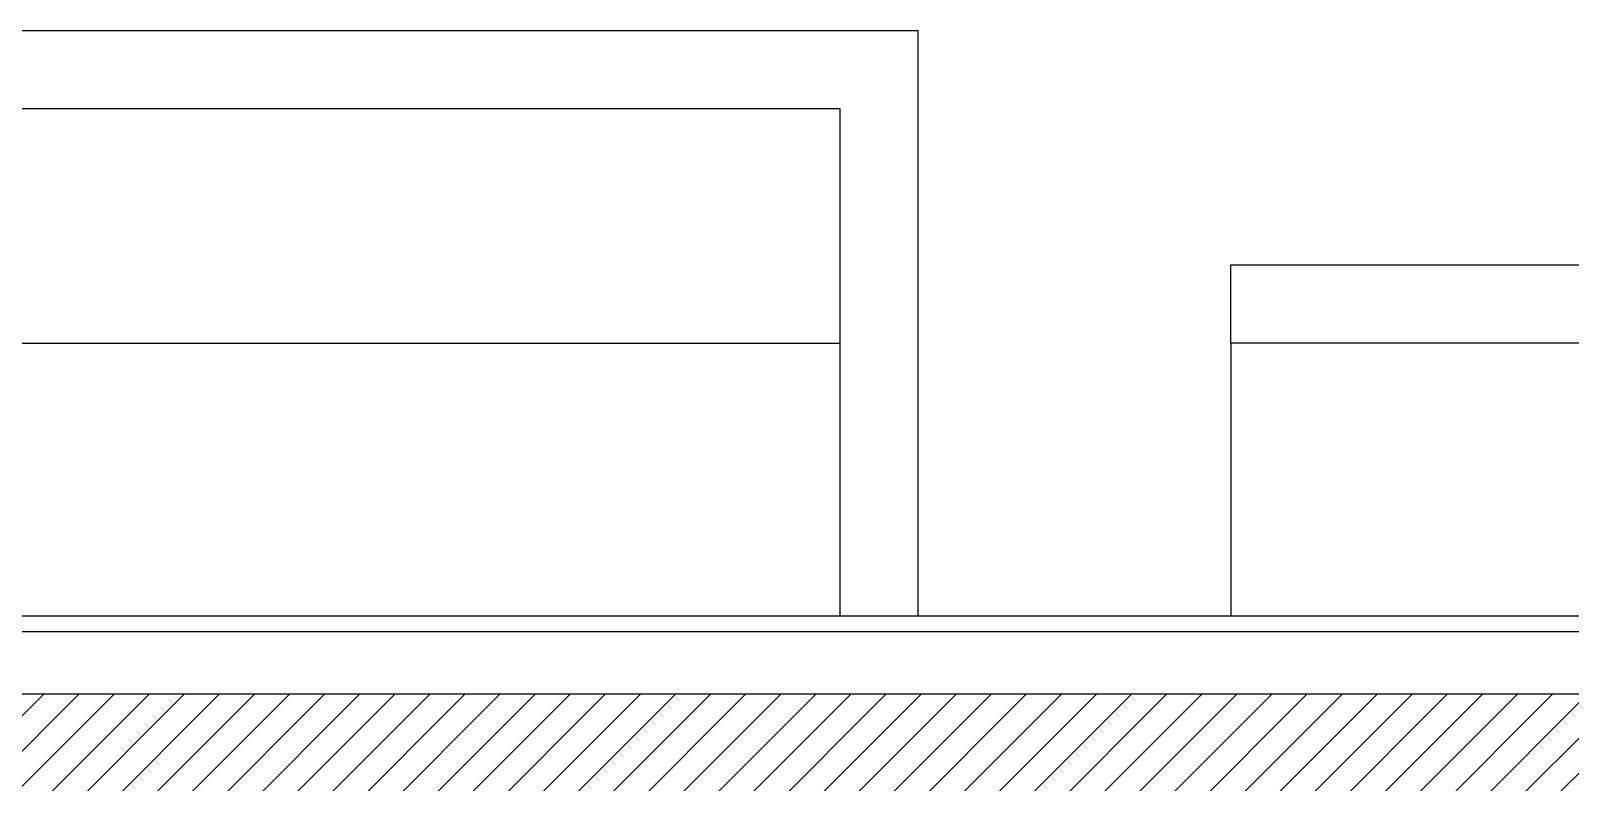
# Model space of a CAD drawing. Header units: millimetres. Extents: x 118878 to 201916, y 10986 to 20993.
# Drawn here: x 192667.4 to 192864.4, y 13711.7 to 13808 of the extents above; entities that cross this region are included whole.
import ezdxf

# ---------------------------------------------------------------- set-up
doc = ezdxf.new("R2010")
doc.units = ezdxf.units.MM
doc.header["$LTSCALE"] = 100
for name, color, linetype in [('0-hatch', 253, 'Continuous'), ('2', 2, 'Continuous'), ('3', 3, 'Continuous'), ('4', 4, 'Continuous')]:
    doc.layers.add(name, color=color, linetype=linetype)

msp = doc.modelspace()

# ---------------------------------------------------------------- hatches: boundary and pattern name
at = {"layer": '0-hatch', "transparency": 33554687}
h = msp.add_hatch(dxfattribs=at)
h.set_pattern_fill('ANSI31', color=253, style=0, pattern_type=0)
h.set_pattern_definition([(45, (-2195, -400), (-2.24506403, 2.24506403), [])])
h.paths.add_polyline_path([(193545.98, 13722.97), (192295.98, 13722.97), (192295.98, 13707.97), (193145.98, 13707.97), (193155.98, 13707.97), (193545.98, 13707.97)], flags=0)

# ---------------------------------------------------------------- linework, layer by layer
at = {"layer": '2'}
msp.add_line((192820.98, 13767.97), (192820.98, 13732.97), dxfattribs=at)
for points in [[(192665.98, 13767.97), (192770.98, 13767.97), (192770.98, 13797.97), (192665.98, 13797.97)], [(192820.98, 13777.97), (193240.98, 13777.97), (193240.98, 13767.97), (192820.98, 13767.97)]]:
    msp.add_lwpolyline(points, close=True, dxfattribs=at)
at = {"layer": '3'}
msp.add_line((193545.98, 13722.97), (192295.98, 13722.97), dxfattribs=at)
for points in [[(192780.98, 13732.97), (192780.98, 13807.97), (192470.98, 13807.97), (192470.98, 13732.97)], [(192770.98, 13732.97), (192770.98, 13797.97), (192480.98, 13797.97), (192480.98, 13732.97)]]:
    msp.add_lwpolyline(points, dxfattribs=at)
at = {"layer": '4'}
for p, q in [((193300.98, 13732.97), (192375.98, 13732.97)), ((193300.98, 13730.97), (192375.98, 13730.97))]:
    msp.add_line(p, q, dxfattribs=at)

doc.saveas('drawing.dxf')
